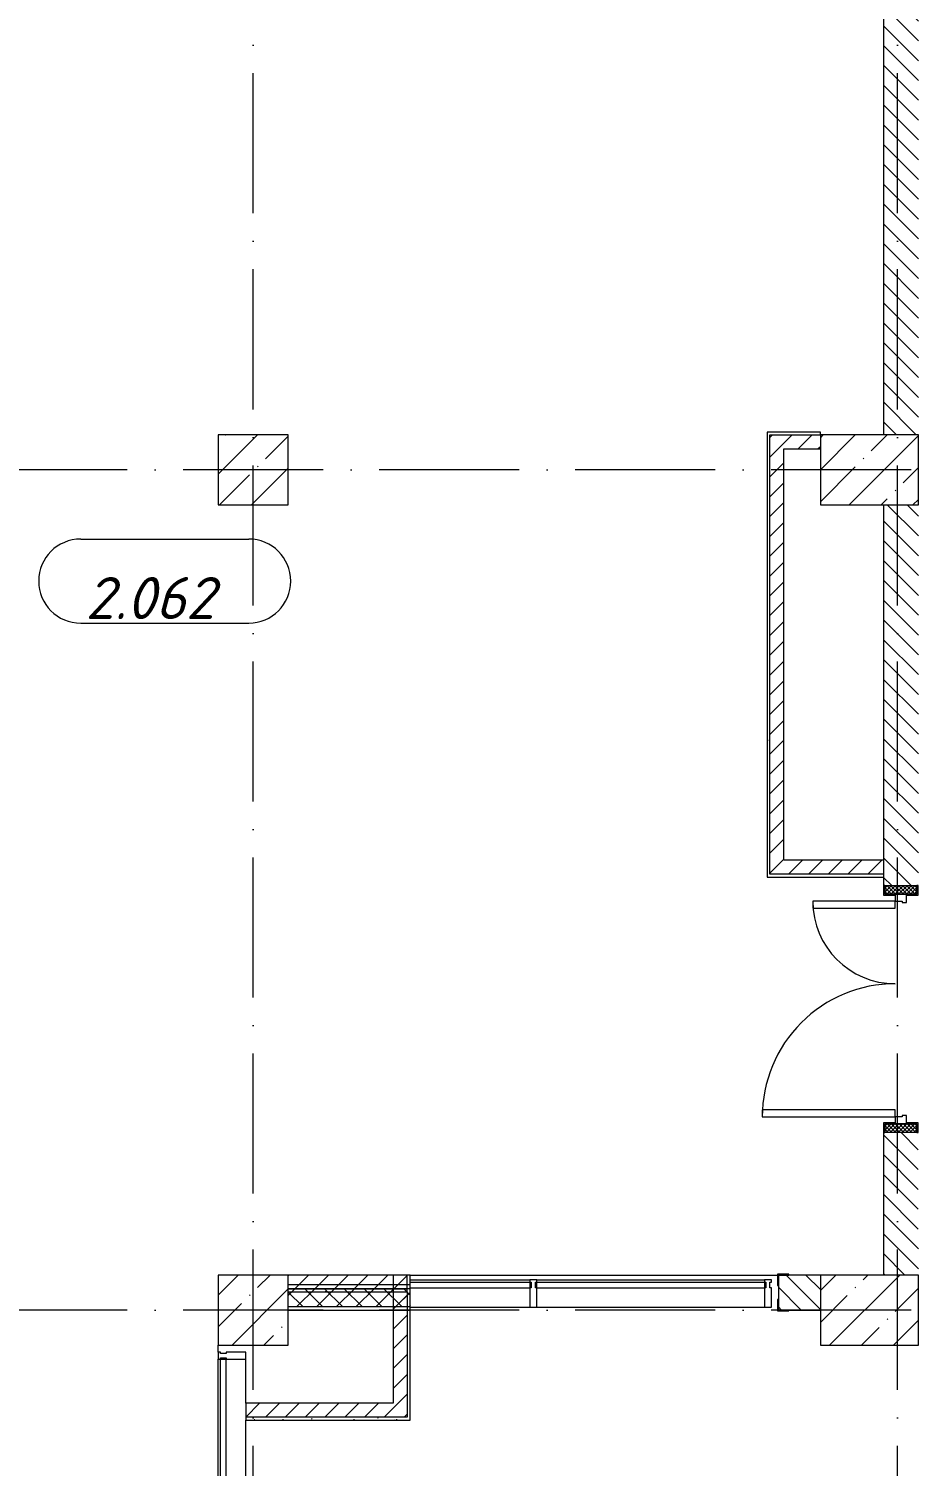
# Model space of a CAD drawing. Header units: millimetres. Extents: x -6467 to 106027, y -7090 to 195095.
# Drawn here: x 8247 to 14599, y 31366 to 41631 of the extents above; entities that cross this region are included whole.
import ezdxf

# ---------------------------------------------------------------- set-up
doc = ezdxf.new("R2010")
doc.units = ezdxf.units.MM
doc.linetypes.add('50_200_ШТРИХ_1Т_ш5_п1_п1_', pattern=[1400, 1000, -200, 0, -200])
for name, color, linetype, lineweight, true_color in [('A-AREA-IDEN-1', 7, 'Continuous', 9, 0xaaaaaa), ('A-GENM-1', 7, 'Continuous', 9, 0xaaaaaa), ('A-GENM-2', 7, 'Continuous', 20, 0xaaaaaa), ('I-WALL-1', 7, 'Continuous', 5, 0x787878), ('Оси-3', 7, '50_200_ШТРИХ_1Т_ш5_п1_п1_', 9, 0xaaaaaa)]:
    doc.layers.add(name, color=color, linetype=linetype, lineweight=lineweight, true_color=true_color)
for name, color, linetype, lineweight in [('A-DOOR', 7, 'Continuous', 9), ('A-DOOR-2', 7, 'Continuous', 5), ('A-DOOR-FRAM', 7, 'Continuous', 9), ('A-DOOR-FRAM-2', 7, 'Continuous', 5), ('A-FLOR', 7, 'Continuous', 9), ('A-GLAZ-CWMG', 7, 'Continuous', 9), ('A-GLAZ-CWMG-1', 7, 'Continuous', 20), ('A-WALL', 7, 'Continuous', 5), ('A-WALL-FNSH-1', 7, 'Continuous', 5), ('I-WALL', 7, 'Continuous', 5), ('S-COLS', 7, 'Continuous', 9), ('S-COLS-1', 7, 'Continuous', 5)]:
    doc.layers.add(name, color=color, linetype=linetype, lineweight=lineweight)
doc.styles.add('ISOCPEUR_I', font='isocpeui.ttf', dxfattribs={"height": 300})
pattern_1 = [(135, (0, 0), (-70.71068, -70.71068), [])]
pattern_2 = [(0, (0, 0), (406.4, 101.6), [6.706, -298.094, 6.706, -298.094, -1625.6]), (0, (0, 0), (406.4, 101.6), [-609.6, 6.706, -602.894, 6.706, -298.094, -711.2]), (0, (0, 0), (406.4, 101.6), [-1524, 6.706, -196.494, 6.706, -501.294]), (120, (152.4, 50.8), (-291.18818, 301.15272), [6.706, -298.094, 6.706, -298.094, -1625.6]), (120, (152.4, 50.8), (-291.18818, 301.15272), [-609.6, 6.706, -602.894, 6.706, -298.094, -711.2]), (120, (152.4, 50.8), (-291.18818, 301.15272), [-1524, 6.706, -196.494, 6.706, -501.294]), (240, (203.2, 254), (-115.21182, -402.75272), [6.706, -298.094, 6.706, -298.094, -1625.6]), (240, (203.2, 254), (-115.21182, -402.75272), [-609.6, 6.706, -602.894, 6.706, -298.094, -711.2]), (240, (203.2, 254), (-115.21182, -402.75272), [-1524, 6.706, -196.494, 6.706, -501.294])]
pattern_3 = [(45, (0, 0), (-70.71068, 70.71068), [])]

# ---------------------------------------------------------------- blocks, each defined once
blk = doc.blocks.new('BSC_Колонна _Прямоугольная - 500х500-22407417-АИ_План этажа Радиаторы_2')
at = {"layer": 'S-COLS-1'}
h = blk.add_hatch(dxfattribs=at)
h.set_pattern_fill('FP_28', color=256, style=0, pattern_type=2)
h.set_pattern_definition([(45, (-9850, -32481.04), (-228.0985, 228.0985), []), (45, (-9621.9, -32481.04), (-228.0985, 228.0985), [403.225, -80.645, 6.706, -73.939])])
h.paths.add_polyline_path([(-250, -250), (250, -250), (250, 250), (-250, 250)])
for p, q in [((250, 250), (-250, 250)), ((-250, 250), (-250, -250)), ((250, -250), (250, 250)), ((-250, -250), (250, -250))]:
    blk.add_line(p, q, dxfattribs=at)
blk = doc.blocks.new('BSC_Колонна _Прямоугольная - 500х700-22579264-АИ_План этажа Радиаторы_2')
at = {"layer": 'S-COLS-1'}
h = blk.add_hatch(dxfattribs=at)
h.set_pattern_fill('FP_32', color=256, style=0, pattern_type=2)
h.set_pattern_definition([(315, (-32481.04, 14250), (228.0985, 228.0985), []), (315, (-32481.04, 14021.9), (228.0985, 228.0985), [403.225, -80.645, 6.706, -73.939])])
h.paths.add_polyline_path([(-250, -350), (250, -350), (250, 350), (-250, 350)])
for p, q in [((250, 350), (-250, 350)), ((-250, 350), (-250, -350)), ((250, -350), (250, 350)), ((-250, -350), (250, -350))]:
    blk.add_line(p, q, dxfattribs=at)
blk = doc.blocks.new('110_Дверь_СКБ_2Ст_Наружная1 - СОШ_Д-07_1760_1440_х2400мм_Все учебные помещения_ читальные залы-25547909-АИ_План этажа Радиаторы_2')
at = {"layer": 'A-DOOR-2'}
h = blk.add_hatch(dxfattribs=at)
h.set_pattern_fill('FP_120', color=256, style=0, pattern_type=2)
h.set_pattern_definition([(135, (1456.41, 189.685), (-14.14214, -14.14214), []), (225, (1456.41, 189.685), (14.14214, -14.14214), [])])
h.paths.add_polyline_path([(839.5, -115), (899.5, -115), (899.5, 115), (839.5, 115)])
at = {"layer": 'A-DOOR-FRAM-2'}
h = blk.add_hatch(dxfattribs=at)
h.set_pattern_fill('FP_121', color=256, style=0, pattern_type=2)
h.set_pattern_definition([(45, (-666.384, 189.685), (-14.1421, 14.1421), []), (135, (-666.384, 189.685), (-14.1421, -14.1421), [])])
h.paths.add_polyline_path([(-860.5, -115), (-800.5, -115), (-800.5, 115), (-860.5, 115)])
at = {"layer": 'A-DOOR'}
for p, q in [((-750.5, 990), (-750.5, 40)), ((-700.5, 990), (-750.5, 990)), ((-700.5, 40), (-700.5, 990)), ((789.5, 630), (739.5, 630)), ((739.5, 630), (739.5, 40)), ((789.5, 40), (789.5, 630)), ((-750.5, 40), (-700.5, 40)), ((739.5, 40), (789.5, 40))]:
    blk.add_line(p, q, dxfattribs=at)
at = {"layer": 'A-DOOR-2'}
for p, q in [((-792.5, 123), (-862.5, 123)), ((-862.5, 123), (-862.5, 115)), ((-862.5, 115), (-800.5, 115)), ((-800.5, 115), (-800.5, 40)), ((-792.5, 40), (-792.5, 123)), ((901.5, 123), (831.5, 123)), ((831.5, 123), (831.5, 40)), ((839.5, 40), (839.5, 115)), ((839.5, 115), (901.5, 115)), ((901.5, 115), (901.5, 123)), ((-800.5, 40), (-792.5, 40)), ((831.5, 40), (839.5, 40)), ((-792.5, -40), (-800.5, -40)), ((-800.5, -40), (-800.5, -115)), ((-792.5, -123), (-792.5, -40)), ((839.5, -40), (831.5, -40)), ((831.5, -40), (831.5, -123)), ((839.5, -115), (839.5, -40)), ((-862.5, -115), (-862.5, -123)), ((-800.5, -115), (-862.5, -115)), ((-862.5, -123), (-792.5, -123)), ((831.5, -123), (901.5, -123)), ((901.5, -115), (839.5, -115)), ((901.5, -123), (901.5, -115))]:
    blk.add_line(p, q, dxfattribs=at)
for centre, radius, start, end in [((-750.5, 40), 950, 0, 90), ((789.5, 40), 590, 90, 180)]:
    blk.add_arc(centre, radius, start, end, dxfattribs=at)
at = {"layer": 'A-DOOR-FRAM'}
for p, q in [((-800.5, 115), (-860.5, 115)), ((-860.5, 115), (-860.5, -115)), ((-800.5, -115), (-800.5, 115)), ((899.5, 115), (839.5, 115)), ((839.5, 115), (839.5, -115)), ((899.5, -115), (899.5, 115)), ((-750.5, 40), (-800.5, 40)), ((-800.5, 40), (-800.5, -40)), ((-750.5, -10), (-750.5, 40)), ((789.5, 40), (789.5, -10)), ((839.5, 40), (789.5, 40)), ((839.5, -40), (839.5, 40)), ((-800.5, -40), (-740.5, -40)), ((-740.5, -10), (-750.5, -10)), ((-740.5, -40), (-740.5, -10)), ((789.5, -10), (779.5, -10)), ((779.5, -10), (779.5, -40)), ((779.5, -40), (839.5, -40)), ((-860.5, -115), (-800.5, -115)), ((839.5, -115), (899.5, -115))]:
    blk.add_line(p, q, dxfattribs=at)
blk = doc.blocks.new('Прямоугольный импост - Импост структурный с накладкой - 180мм-26905167-АИ_План этажа Радиаторы_2')
at = {"layer": 'A-GLAZ-CWMG'}
for p, q in [((10970, 32698), (11825, 32698)), ((10970, 32681), (11825, 32681)), ((11825, 32681), (11825, 32641)), ((10970, 32641), (11825, 32641)), ((10970, 32501), (11825, 32501))]:
    blk.add_line(p, q, dxfattribs=at)
blk = doc.blocks.new('Прямоугольный импост - Импост структурный с накладкой - 180мм-20786475-АИ_План этажа Радиаторы_2')
at = {"layer": 'A-GLAZ-CWMG-1'}
for p, q in [((-25, 0), (-25, 17)), ((-25, 17), (25, 17)), ((-15, 0), (-25, 0)), ((-15, -40), (-15, 0)), ((25, 0), (15, 0)), ((15, 0), (15, -40)), ((25, 17), (25, 0)), ((-25, -180), (-25, -40)), ((-25, -40), (-15, -40)), ((15, -40), (25, -40)), ((25, -40), (25, -180)), ((25, -180), (-25, -180))]:
    blk.add_line(p, q, dxfattribs=at)
blk = doc.blocks.new('BSC_Колонна _Прямоугольная - 500х500-V90-АИ_План этажа Радиаторы_2')
at = {"layer": 'S-COLS-1'}
h = blk.add_hatch(dxfattribs=at)
h.set_pattern_fill('FP_126', color=256, style=0, pattern_type=2)
h.set_pattern_definition([(45, (-9850, -38481.04), (-228.0985, 228.0985), []), (45, (-9621.9, -38481.04), (-228.0985, 228.0985), [403.225, -80.645, 6.706, -73.939])])
h.paths.add_polyline_path([(-250, -250), (250, -250), (250, 250), (-250, 250)])
for p, q in [((250, 250), (-250, 250)), ((-250, 250), (-250, -250)), ((250, -250), (250, 250)), ((-250, -250), (250, -250))]:
    blk.add_line(p, q, dxfattribs=at)
blk = doc.blocks.new('BSC_Колонна _Прямоугольная - 500х700-V275-АИ_План этажа Радиаторы_2')
at = {"layer": 'S-COLS-1'}
h = blk.add_hatch(dxfattribs=at)
h.set_pattern_fill('FP_171', color=256, style=0, pattern_type=2)
h.set_pattern_definition([(315, (-38481.04, 14250), (228.0985, 228.0985), []), (315, (-38481.04, 14021.9), (228.0985, 228.0985), [403.225, -80.645, 6.706, -73.939])])
h.paths.add_polyline_path([(-250, 350), (-250, -350), (250, -350), (250, 350)])
for p, q in [((250, 350), (-250, 350)), ((-250, 350), (-250, -350)), ((250, -350), (250, 350)), ((-250, -350), (250, -350))]:
    blk.add_line(p, q, dxfattribs=at)
blk = doc.blocks.new('Фахверк _газобетон торцы_707 - Фахверк _газобетон торцы_-26099062-АИ_План этажа Радиаторы_2')
at = {"layer": 'A-GENM-2'}
for p, q in [((89406, 1349), (89325, 1349)), ((89325, 1349), (89325, 1343)), ((89325, 1343), (89400, 1343)), ((89400, 1343), (89400, 1268)), ((89406, 1268), (89406, 1349)), ((89400, 1268), (89406, 1268)), ((89406, 1168), (89400, 1168)), ((89400, 1168), (89400, 1093)), ((89406, 1087), (89406, 1168)), ((89400, 1093), (89325, 1093)), ((89325, 1093), (89325, 1087)), ((89325, 1087), (89406, 1087))]:
    blk.add_line(p, q, dxfattribs=at)
blk = doc.blocks.new('Прямоугольный импост - Импост структурный с накладкой - 180мм-22483686-АИ_План этажа Радиаторы_2')
at = {"layer": 'A-GLAZ-CWMG'}
for p, q in [((11875, 32698), (13500, 32698)), ((11875, 32641), (11875, 32681)), ((11875, 32681), (13500, 32681)), ((13500, 32681), (13500, 32641)), ((11875, 32641), (13500, 32641)), ((11875, 32501), (13500, 32501))]:
    blk.add_line(p, q, dxfattribs=at)
blk = doc.blocks.new('Прямоугольный импост - Импост структурный с накладкой - 180мм-V428-АИ_План этажа Радиаторы_2')
at = {"layer": 'A-GLAZ-CWMG'}
for p, q in [((9600, 30881), (9600, 32131)), ((9617, 32131), (9657, 32131)), ((9617, 30881), (9617, 32131)), ((9657, 30881), (9657, 32131)), ((9797, 31816), (9797, 32131)), ((9797, 30881), (9797, 31696)), ((9657, 30881), (9617, 30881))]:
    blk.add_line(p, q, dxfattribs=at)
blk = doc.blocks.new('AAR_СКБ_Марка_помещения_1_5 ммп - Номер-27962133-АИ_План этажа Радиаторы_2')
at = {"layer": 'A-AREA-IDEN-1'}
for p, q in [((-2.987, 3), (3.013, 3)), ((-2.987, 0), (3.013, 0))]:
    blk.add_line(p, q, dxfattribs=at)
for centre, start, end in [((-2.987, 1.5), 90, 270), ((3.013, 1.5), 270, 90)]:
    blk.add_arc(centre, 1.5, start, end, dxfattribs=at)

msp = doc.modelspace()

# ---------------------------------------------------------------- hatches: boundary and pattern name
at = {"layer": 'I-WALL'}
h = msp.add_hatch(dxfattribs=at)
h.set_pattern_fill('FP_2', color=256, style=0, pattern_type=2)
h.set_pattern_definition(pattern_1)
h.paths.add_polyline_path([(14600, 32731), (14598, 33749), (14350, 33749), (14350, 32731)])
h.paths.add_polyline_path([(14600, 35511), (14600, 38231), (14350, 38231), (14352, 35513), (14598, 35511)])
h.paths.add_polyline_path([(14600, 38731), (14600, 43831), (14350, 43831), (14350, 38731), (14478, 38731)])
h = msp.add_hatch(dxfattribs=at)
h.set_pattern_fill('FP_4', color=256, style=0, pattern_type=2)
h.set_pattern_definition(pattern_3)
h.paths.add_polyline_path([(13900, 38631), (13900, 38731), (13540, 38731), (13540, 38631), (13640, 38631)])
h = msp.add_hatch(dxfattribs=at)
h.set_pattern_fill('FP_4', color=256, style=0, pattern_type=2)
h.set_pattern_definition(pattern_3)
h.paths.add_polyline_path([(13640, 35693), (13640, 38631), (13540, 38631), (13540, 35693)])
h = msp.add_hatch(dxfattribs=at)
h.set_pattern_fill('FP_4', color=256, style=0, pattern_type=2)
h.set_pattern_definition(pattern_3)
h.paths.add_polyline_path([(14350, 35593), (14350, 35693), (13540, 35693), (13540, 35593)])
h = msp.add_hatch(dxfattribs=at)
h.set_pattern_fill('FP_4', color=256, style=0, pattern_type=2)
h.set_pattern_definition(pattern_3)
h.paths.add_polyline_path([(10950, 32631), (10950, 32731), (10100, 32731), (10100, 32631)])
h = msp.add_hatch(dxfattribs=at)
h.set_pattern_fill('FP_4', color=256, style=0, pattern_type=2)
h.set_pattern_definition(pattern_3)
h.paths.add_polyline_path([(10950, 31816), (10950, 32731), (10850, 32731), (10850, 31816)])
h = msp.add_hatch(dxfattribs=at)
h.set_pattern_fill('FP_2', color=256, style=0, pattern_type=2)
h.set_pattern_definition(pattern_1)
h.paths.add_polyline_path([(13900, 32481), (13900, 32731), (13600, 32731), (13600, 32481)])
h = msp.add_hatch(dxfattribs=at)
h.set_pattern_fill('FP_52', color=256, style=0, pattern_type=2)
h.set_pattern_definition([(45, (0, 0), (-70.71068, 70.71068), []), (135, (0, 0), (-70.71068, -70.71068), [])])
h.paths.add_polyline_path([(10970, 32506), (10970, 32636), (10100, 32636), (10100, 32506)])
h = msp.add_hatch(dxfattribs=at)
h.set_pattern_fill('FP_4', color=256, style=0, pattern_type=2)
h.set_pattern_definition(pattern_3)
h.paths.add_polyline_path([(9797, 31716), (10950, 31716), (10950, 31816), (9797, 31816)])
at = {"layer": 'I-WALL-1'}
h = msp.add_hatch(dxfattribs=at)
h.set_pattern_fill('FP_3', color=256, style=0, pattern_type=2)
h.set_pattern_definition(pattern_2)
h.paths.add_polyline_path([(13900, 38731), (13900, 38751), (13520, 38751), (13520, 38731), (13540, 38731)])
h = msp.add_hatch(dxfattribs=at)
h.set_pattern_fill('FP_3', color=256, style=0, pattern_type=2)
h.set_pattern_definition(pattern_2)
h.paths.add_polyline_path([(13520, 35593), (13540, 35593), (13540, 38731), (13520, 38731), (13520, 35693)])
h = msp.add_hatch(dxfattribs=at)
h.set_pattern_fill('FP_3', color=256, style=0, pattern_type=2)
h.set_pattern_definition(pattern_2)
h.paths.add_polyline_path([(14350, 35573), (14350, 35593), (13520, 35593), (13520, 35573)])
h = msp.add_hatch(dxfattribs=at)
h.set_pattern_fill('FP_3', color=256, style=0, pattern_type=2)
h.set_pattern_definition(pattern_2)
h.paths.add_polyline_path([(10950, 31716), (10970, 31716), (10970, 32731), (10950, 32731), (10950, 31816)])
h = msp.add_hatch(dxfattribs=at)
h.set_pattern_fill('FP_3', color=256, style=0, pattern_type=2)
h.set_pattern_definition(pattern_2)
h.paths.add_polyline_path([(10950, 32611), (10950, 32631), (10100, 32631), (10100, 32611)])
h = msp.add_hatch(dxfattribs=at)
h.set_pattern_fill('FP_3', color=256, style=0, pattern_type=2)
h.set_pattern_definition(pattern_2)
h.paths.add_polyline_path([(10970, 31696), (10970, 31716), (9797, 31716), (9797, 31696)])

# ---------------------------------------------------------------- linework, layer by layer
at = {"layer": 'A-FLOR'}
for p, q in [((10970, 32731), (13594, 32731)), ((9600, 32181), (9600, 32231))]:
    msp.add_line(p, q, dxfattribs=at)
at = {"layer": 'A-WALL'}
for p, q in [((14350, 45576), (14350, 38731)), ((13540, 38731), (13900, 38731)), ((13540, 35593), (13540, 38731)), ((14350, 38231), (14350, 35511)), ((14350, 35593), (13540, 35593)), ((14350, 33751), (14350, 32731)), ((10970, 32661), (10100, 32661)), ((13900, 32731), (13600, 32731)), ((13600, 32731), (13600, 32481)), ((10100, 32636), (10970, 32636)), ((10950, 32631), (10100, 32631)), ((10950, 32611), (10950, 31716)), ((10100, 32506), (10970, 32506)), ((10100, 32481), (10970, 32481)), ((13600, 32481), (13900, 32481)), ((10950, 31716), (9797, 31716))]:
    msp.add_line(p, q, dxfattribs=at)
at = {"layer": 'A-WALL-FNSH-1'}
for p, q in [((13900, 38751), (13520, 38751)), ((13520, 38751), (13520, 35573)), ((13900, 38731), (13900, 38751)), ((13640, 38631), (13900, 38631)), ((13640, 35693), (13640, 38631)), ((14350, 35693), (13640, 35693)), ((13520, 35573), (14350, 35573)), ((10970, 32731), (10100, 32731)), ((10850, 32731), (10850, 31816)), ((10950, 32611), (10950, 32731)), ((10970, 31696), (10970, 32731)), ((10100, 32611), (10950, 32611)), ((10850, 31816), (9797, 31816)), ((9797, 31816), (9797, 31696)), ((9797, 31696), (10970, 31696))]:
    msp.add_line(p, q, dxfattribs=at)
at = {"layer": 'Оси-3'}
for p, q in [((9850, -5890), (9850, 91281)), ((14450, -5890), (14450, 49636)), ((25750, 38481), (-5267, 38481)), ((25750, 32481), (-5267, 32481))]:
    msp.add_line(p, q, dxfattribs=at)

# ---------------------------------------------------------------- block references
at = {"layer": 'A-AREA-IDEN-1', "xscale": 199.9999999999999, "yscale": 199.9999999999999, "zscale": 199.9999999999999}
msp.add_blockref('AAR_СКБ_Марка_помещения_1_5 ммп - Номер-27962133-АИ_План этажа Радиаторы_2', (9215, 37387), dxfattribs=at)
at = {"layer": 'A-DOOR-2', "rotation": 89.99999999999991}
msp.add_blockref('110_Дверь_СКБ_2Ст_Наружная1 - СОШ_Д-07_1760_1440_х2400мм_Все учебные помещения_ читальные залы-25547909-АИ_План этажа Радиаторы_2', (14475, 34612), dxfattribs=at)
at = {"layer": 'A-GENM-1', "rotation": 180}
msp.add_blockref('Фахверк _газобетон торцы_707 - Фахверк _газобетон торцы_-26099062-АИ_План этажа Радиаторы_2', (103000, 33824), dxfattribs=at)
at = {"layer": 'A-GLAZ-CWMG'}
for name in ['Прямоугольный импост - Импост структурный с накладкой - 180мм-26905167-АИ_План этажа Радиаторы_2', 'Прямоугольный импост - Импост структурный с накладкой - 180мм-22483686-АИ_План этажа Радиаторы_2', 'Прямоугольный импост - Импост структурный с накладкой - 180мм-V428-АИ_План этажа Радиаторы_2']:
    msp.add_blockref(name, (0, 0), dxfattribs=at)
at = {"layer": 'A-GLAZ-CWMG', "extrusion": (0, 0, -1)}
for p in [(-11850, 32681), (-13525, 32681)]:
    msp.add_blockref('Прямоугольный импост - Импост структурный с накладкой - 180мм-20786475-АИ_План этажа Радиаторы_2', p, dxfattribs=at)
at = {"layer": 'A-GLAZ-CWMG', "extrusion": (0, 0, -1), "rotation": 270.0000000000001}
msp.add_blockref('Прямоугольный импост - Импост структурный с накладкой - 180мм-20786475-АИ_План этажа Радиаторы_2', (-9617, 32156), dxfattribs=at)
at = {"layer": 'S-COLS'}
for name, p in [('BSC_Колонна _Прямоугольная - 500х500-V90-АИ_План этажа Радиаторы_2', (9850, 38481)), ('BSC_Колонна _Прямоугольная - 500х500-22407417-АИ_План этажа Радиаторы_2', (9850, 32481))]:
    msp.add_blockref(name, p, dxfattribs=at)
at = {"layer": 'S-COLS', "rotation": 89.9999999999999}
for name, p in [('BSC_Колонна _Прямоугольная - 500х700-V275-АИ_План этажа Радиаторы_2', (14250, 38481)), ('BSC_Колонна _Прямоугольная - 500х700-22579264-АИ_План этажа Радиаторы_2', (14250, 32481))]:
    msp.add_blockref(name, p, dxfattribs=at)

# ---------------------------------------------------------------- texts
at = {"layer": 'A-AREA-IDEN-1', "insert": (9112, 37416), "char_height": 300, "width": 952, "attachment_point": 8, "line_spacing_factor": 1.139951, "style": 'ISOCPEUR_I'}
msp.add_mtext('\\pxqc,t8.46667,16.93333,25.4,33.86667,42.33333,50.8,59.26667,67.73333,76.2,84.66667,93.13333,101.6,110.06667,118.53333,127,135.46667,143.93333,152.4,160.86667,169.33333,177.8,186.26667,194.73333,203.2,211.66667,220.13333,228.6,237.06667,245.53333,254,262.46667,270.93333;{2.062}', dxfattribs=at)

doc.saveas('drawing.dxf')
